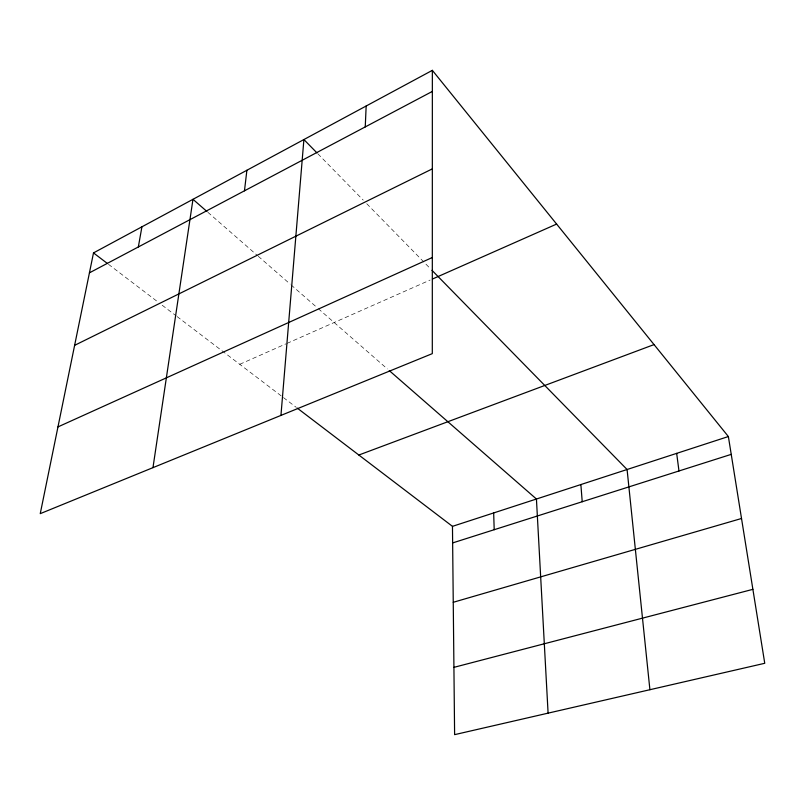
<?xml version="1.0" encoding="UTF-8"?>
<svg xmlns="http://www.w3.org/2000/svg" width="805" height="805" viewBox="0 0 805 805"><rect width="100%" height="100%" fill="white"/><g stroke="black" fill="none" stroke-linecap="round" stroke-linejoin="round"><path stroke-width="0.6" stroke-dasharray="4.03 3.02" d="M239.749 364.303L285.856 343.896M286.983 343.393L430.152 280.039M108.454 264.281L158.213 302.197M162.177 305.216L176.064 315.791M177.05 316.546L282.475 396.845M283.461 397.6L296.331 407.4M207.871 212.299L257.308 255.437M258.244 256.252L290.132 284.074M291.068 284.9L317.301 307.792M318.237 308.617L387.366 368.942M317.864 153.805L363.246 200.133M366.738 203.705L430.262 268.568"/><path stroke-width="1.21" d="M432.355 70.347L432.305 353.637L40.25 513.65L93.501 252.901L432.355 70.347L728.374 436.541L764.75 663.29L454.614 734.653L452.47 526.349L297.317 408.155M365.249 126.918L366.164 105.998M280.945 415.41L303.898 139.547L316.989 152.91M244.468 190.815L246.894 170.257M152.97 467.645L192.979 199.308L206.945 211.484M138.339 246.964L141.922 226.809M89.436 272.835L432.345 91.418M74.624 345.345L432.335 168.869M57.97 426.902L432.325 257.509M432.416 279.043L556.627 224.072M358.839 455.026L654.052 344.59M452.47 526.349L728.374 436.541M452.641 542.922L731.242 454.362M453.255 602.291L741.526 518.49M453.919 667.355L752.886 589.341M93.501 252.901L107.457 263.527M389.258 370.582L536.432 499.02L548.094 713.15M432.003 270.339L627.085 469.506L649.907 689.714M676.673 453.366L678.977 470.975M580.878 484.55L582.216 501.736M493.666 512.936L494.2 529.72"/></g></svg>
